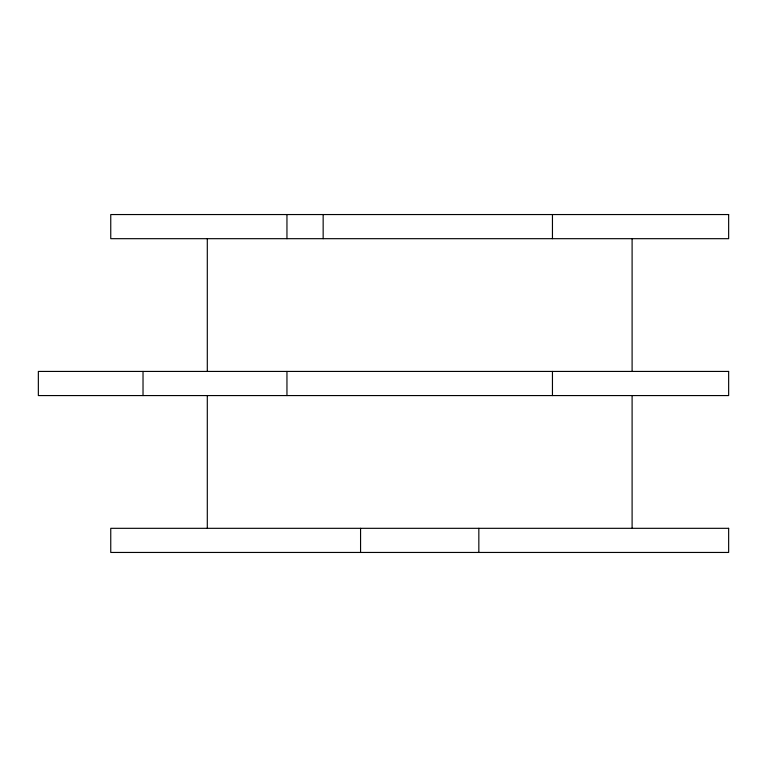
<?xml version="1.0" encoding="UTF-8"?>
<svg xmlns="http://www.w3.org/2000/svg" width="767" height="767" viewBox="0 0 767 767"><rect width="100%" height="100%" fill="white"/><g stroke="black" fill="none" stroke-linecap="round" stroke-linejoin="round"><path stroke-width="1.15" d="M632.104 238.681L632.104 371.429M632.104 395.571L632.104 528.319M552.451 214.549L552.451 238.681M552.451 371.429L552.451 395.571M478.838 528.319L478.838 552.451M360.567 528.319L360.567 552.451M323.156 214.549L323.156 238.681M286.954 214.549L286.954 238.681M286.954 371.429L286.954 395.571M207.301 238.681L207.301 371.429M207.301 395.571L207.301 528.319M143.026 371.429L143.026 395.571M728.65 214.549L110.755 214.549L110.755 238.681L728.65 238.681L728.65 214.549M728.65 371.429L38.35 371.429L38.35 395.571L728.65 395.571L728.65 371.429M728.65 528.319L110.755 528.319L110.755 552.451L728.65 552.451L728.65 528.319"/></g></svg>
